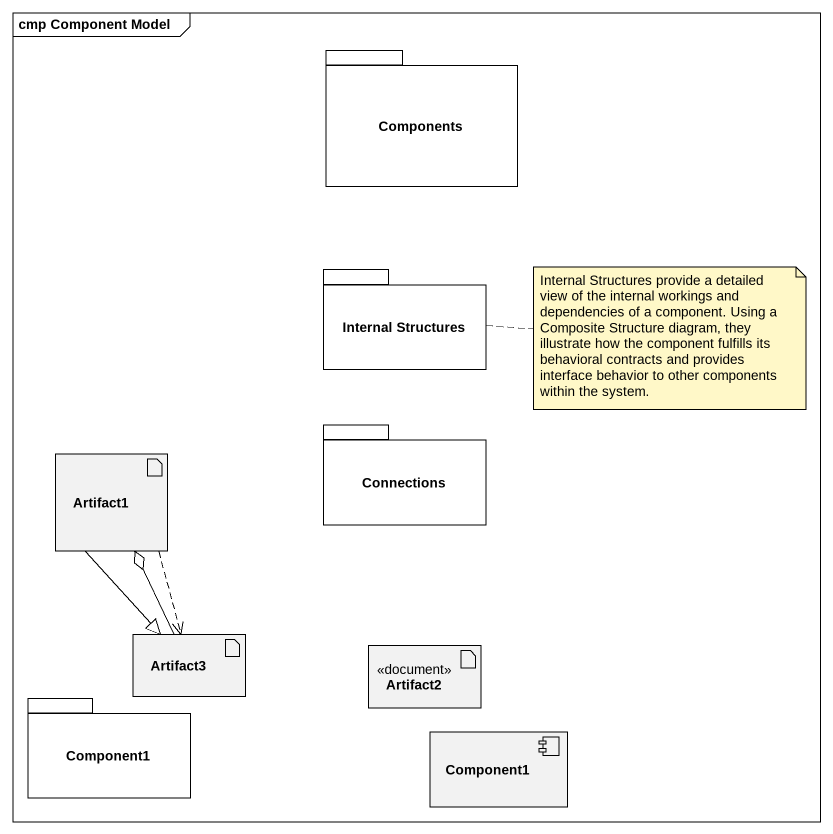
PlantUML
@startuml
mainframe cmp Component Model
package Components {
}
package "Internal Structures" as Internal_Structures {
}
artifact Artifact1
package Connections {
}
artifact Artifact3
artifact Artifact2 <<document>>
package Component1 {
}
component "Component1" as Component1_2
Artifact1 --|> Artifact3
Artifact1 ..> Artifact3
Artifact3 -up-o Artifact1
note right of Internal_Structures : Internal Structures provide a detailed view of the internal workings and dependencies of a component. Using a Composite Structure diagram, they illustrate how the component fulfills its behavioral contracts and provides interface behavior to other components within the system.
@enduml
